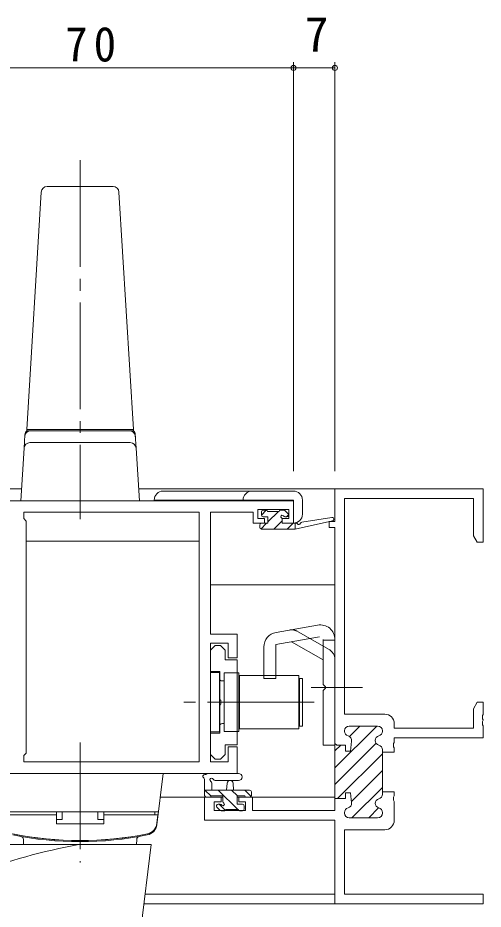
# Model space of a CAD drawing. Units: millimetres, scale not verified. Extents: x -594 to 199, y -420 to 144.
# Drawn here: x -8.8 to 69.7, y -288 to -137.6 of the extents above; entities that cross this region are included whole.
import ezdxf
from ezdxf.enums import TextEntityAlignment as Align

# ---------------------------------------------------------------- set-up
doc = ezdxf.new("R2010")
doc.units = ezdxf.units.MM
doc.header["$LTSCALE"] = 2
doc.linetypes.add('CHAIN2', pattern=[12, 9, -1, 1, -1])
doc.linetypes.add('DASHED3', pattern=[4, 3, -1])
for name, color, linetype, lineweight in [('0-3_YKK_11', 7, 'Continuous', 9), ('0-4_YKK_12', 2, 'Continuous', 9), ('0-5_YKK_13', 4, 'Continuous', 9), ('0-7_YKK_D', 6, 'Continuous', 9)]:
    doc.layers.add(name, color=color, linetype=linetype, lineweight=lineweight)
doc.styles.add('ＭＳ ゴシック', font='')
doc.styles.get('ＭＳ ゴシック').set_extended_font_data('MS Gothic')

msp = doc.modelspace()

# ---------------------------------------------------------------- linework, layer by layer
at = {"layer": '0-3_YKK_11'}
for p, q in [((44.744, -217.071), (69.744, -217.071)), ((44.744, -222.571), (44.744, -217.071)), ((69.744, -217.071), (69.744, -226.071)), ((37.744, -219.071), (-32.256, -219.071)), ((37.744, -222.871), (37.744, -219.071)), ((46.374, -218.701), (46.374, -255.071)), ((68.114, -218.701), (46.374, -218.701)), ((68.114, -224.98), (68.114, -218.701)), ((-7.756, -221.001), (-7.756, -222.071)), ((21.814, -221.001), (-7.756, -221.001)), ((21.814, -263.141), (21.814, -221.001)), ((21.814, -263.141), (21.814, -221.001)), ((23.744, -221.001), (30.944, -221.001)), ((23.744, -241.571), (23.744, -221.001)), ((30.944, -221.001), (30.944, -221.801)), ((31.745, -220.571), (36.944, -220.571)), ((31.745, -222.071), (31.745, -220.571)), ((36.944, -220.571), (36.944, -222.071)), ((-7.756, -222.071), (-7.326, -222.501)), ((-7.326, -222.501), (-7.326, -261.641)), ((30.944, -221.801), (30.944, -222.871)), ((32.844, -222.071), (31.745, -222.071)), ((32.844, -222.871), (32.844, -222.071)), ((35.844, -222.071), (35.844, -222.871)), ((36.944, -222.071), (35.844, -222.071)), ((30.944, -222.871), (32.844, -222.871)), ((35.844, -222.871), (37.744, -222.871)), ((43.744, -222.571), (44.744, -222.571)), ((43.744, -223.571), (43.744, -222.571)), ((44.744, -223.571), (43.744, -223.571)), ((44.744, -260.021), (44.744, -223.571)), ((68.745, -226.071), (68.114, -224.98)), ((69.744, -226.071), (68.745, -226.071)), ((28.244, -241.571), (23.744, -241.571)), ((28.244, -245.571), (28.244, -241.571)), ((23.744, -243.071), (26.744, -243.071)), ((23.744, -263.141), (23.744, -243.071)), ((23.744, -244.271), (24.544, -243.471)), ((24.544, -243.471), (25.444, -243.471)), ((25.444, -243.471), (26.244, -244.271)), ((26.744, -243.071), (26.744, -245.571)), ((23.744, -247.871), (23.744, -244.271)), ((26.244, -244.271), (26.244, -245.896)), ((26.244, -245.896), (28.244, -245.896)), ((26.744, -245.571), (28.244, -245.571)), ((28.244, -245.896), (28.244, -260.246)), ((25.344, -247.871), (23.744, -247.871)), ((25.344, -252.612), (25.344, -247.871)), ((25.464, -252.796), (25.344, -252.612)), ((25.344, -253.529), (25.464, -253.346)), ((25.344, -258.271), (25.344, -253.529)), ((25.464, -253.346), (25.464, -252.796)), ((68.114, -254.163), (68.745, -253.071)), ((68.745, -253.071), (69.744, -253.071)), ((69.744, -253.071), (69.744, -255.113)), ((46.374, -255.071), (53.144, -255.071)), ((68.114, -257.441), (68.114, -254.163)), ((69.744, -255.113), (69.624, -255.297)), ((69.624, -255.297), (69.624, -255.846)), ((44.744, -264.113), (51.786, -257.071)), ((47.145, -257.071), (51.944, -257.071)), ((51.944, -257.071), (47.145, -257.071)), ((47.179, -258.85), (48.958, -257.071)), ((54.744, -256.671), (54.744, -257.441)), ((69.624, -255.846), (69.744, -256.03)), ((69.744, -256.113), (69.624, -256.297)), ((69.624, -256.297), (69.624, -256.846)), ((69.624, -256.846), (69.744, -257.03)), ((69.744, -256.03), (69.744, -256.113)), ((69.744, -257.03), (69.744, -259.071)), ((23.744, -258.271), (25.344, -258.271)), ((23.744, -261.871), (23.744, -258.271)), ((46.344, -257.972), (46.344, -257.871)), ((46.344, -257.871), (46.344, -257.972)), ((52.744, -257.871), (52.744, -257.972)), ((52.744, -257.972), (52.744, -257.871)), ((54.744, -257.441), (68.114, -257.441)), ((44.744, -266.942), (51.696, -259.99)), ((44.744, -269.321), (44.744, -260.021)), ((44.744, -260.021), (45.044, -260.321)), ((47.344, -261.321), (47.539, -259.612)), ((47.539, -259.612), (47.344, -261.321)), ((54.744, -259.863), (54.624, -260.047)), ((54.624, -260.047), (54.624, -260.596)), ((54.744, -259.071), (54.744, -259.863)), ((69.744, -259.071), (54.744, -259.071)), ((26.244, -260.246), (26.244, -261.871)), ((28.244, -260.246), (26.244, -260.246)), ((26.744, -260.571), (26.744, -263.141)), ((28.244, -260.571), (26.744, -260.571)), ((28.244, -265.071), (28.244, -260.571)), ((44.744, -261.285), (45.708, -260.321)), ((45.044, -260.321), (46.544, -260.321)), ((46.544, -260.321), (45.044, -260.321)), ((46.544, -260.321), (46.544, -261.321)), ((46.544, -261.321), (46.544, -260.321)), ((46.544, -261.321), (47.344, -261.321)), ((47.344, -261.321), (46.544, -261.321)), ((52.744, -261.071), (52.744, -261.471)), ((52.744, -261.471), (52.744, -261.071)), ((52.744, -261.471), (52.744, -268.171)), ((54.744, -261.471), (52.744, -261.471)), ((54.624, -260.596), (54.744, -260.78)), ((54.744, -260.78), (54.744, -261.471)), ((-7.326, -261.641), (-7.756, -262.071)), ((-7.756, -262.071), (-7.756, -263.141)), ((24.544, -262.671), (23.744, -261.871)), ((25.444, -262.671), (24.544, -262.671)), ((26.244, -261.871), (25.444, -262.671)), ((45.193, -269.321), (52.744, -261.77)), ((-7.756, -263.141), (21.814, -263.141)), ((26.744, -263.141), (23.744, -263.141)), ((47.516, -269.827), (52.744, -264.599)), ((-14.256, -265.071), (28.244, -265.071)), ((47.6, -272.571), (52.744, -267.427)), ((22.744, -269.071), (25.544, -269.071)), ((22.744, -272.971), (22.744, -269.071)), ((25.544, -269.071), (25.544, -269.871)), ((28.544, -269.071), (30.844, -269.071)), ((28.544, -269.871), (28.544, -269.071)), ((30.844, -269.071), (30.844, -271.341)), ((46.544, -268.321), (46.544, -269.321)), ((47.344, -268.321), (46.544, -268.321)), ((46.544, -268.321), (47.344, -268.321)), ((46.544, -269.321), (46.544, -268.321)), ((47.539, -270.031), (47.344, -268.321)), ((47.344, -268.321), (47.539, -270.031)), ((52.744, -268.171), (52.744, -268.572)), ((52.744, -268.171), (54.744, -268.171)), ((52.744, -268.171), (54.744, -268.171)), ((54.744, -268.863), (54.624, -269.047)), ((54.624, -269.047), (54.624, -269.596)), ((54.744, -268.171), (54.744, -268.863)), ((24.374, -269.871), (24.374, -271.341)), ((25.544, -269.871), (24.374, -269.871)), ((29.645, -269.871), (28.544, -269.871)), ((29.645, -271.341), (29.645, -269.871)), ((46.544, -269.321), (44.744, -269.321)), ((44.744, -269.321), (46.544, -269.321)), ((44.744, -271.341), (44.744, -269.321)), ((54.624, -269.596), (54.744, -269.78)), ((54.744, -269.78), (54.744, -272.971)), ((24.374, -271.341), (29.645, -271.341)), ((30.844, -271.341), (44.744, -271.341)), ((46.344, -271.771), (46.344, -271.671)), ((46.344, -271.671), (46.344, -271.771)), ((50.429, -272.571), (52.113, -270.887)), ((52.744, -271.671), (52.744, -271.771)), ((52.744, -271.771), (52.744, -271.671)), ((44.744, -272.971), (22.744, -272.971)), ((44.744, -287.071), (44.744, -272.971)), ((51.944, -272.571), (47.145, -272.571)), ((47.145, -272.571), (51.944, -272.571)), ((46.374, -274.571), (46.374, -285.441)), ((53.144, -274.571), (46.374, -274.571)), ((46.374, -285.441), (69.744, -285.441)), ((69.744, -285.441), (69.744, -287.071)), ((69.744, -287.071), (44.744, -287.071))]:
    msp.add_line(p, q, dxfattribs=at)
for points in [[(44.744, -260.021), (45.044, -260.321), (44.744, -260.021)], [(52.744, -268.171), (52.744, -268.572), (52.744, -268.171)]]:
    msp.add_lwpolyline(points, dxfattribs=at)
for centre, radius, start, end in [((53.144, -256.671), 1.6, 0, 89.99998), ((47.145, -257.871), 0.8, 90, 179.99998), ((47.145, -257.871), 0.8, 90, 179.99998), ((51.944, -257.871), 0.8, 0, 89.99998), ((51.944, -257.871), 0.8, 0, 89.99998), ((47.145, -257.972), 0.8, 180.00002, 255.52251), ((47.145, -257.972), 0.8, 180.00002, 255.52251), ((51.944, -257.972), 0.8, 284.47748, 359.99997), ((51.944, -257.972), 0.8, 284.47748, 359.99997), ((46.744, -259.521), 0.8, 353.49696, 75.52246), ((46.744, -259.521), 0.8, 353.49696, 75.52246), ((52.344, -259.521), 0.8, 104.47751, 255.52248), ((52.344, -259.521), 0.8, 104.47751, 255.52248), ((51.944, -261.071), 0.8, 0.00002, 75.52251), ((51.944, -261.071), 0.8, 0.00002, 75.52251), ((51.944, -268.572), 0.8, 284.47748, 359.99997), ((51.944, -268.572), 0.8, 284.47748, 359.99997), ((46.744, -270.121), 0.8, 284.47752, 6.50302), ((46.744, -270.121), 0.8, 284.47752, 6.50302), ((52.344, -270.121), 0.8, 104.47751, 255.52248), ((52.344, -270.121), 0.8, 104.47751, 255.52248), ((47.145, -271.671), 0.8, 104.47748, 179.99997), ((47.145, -271.671), 0.8, 104.47748, 179.99997), ((47.145, -271.771), 0.8, 180, 269.99998), ((47.145, -271.771), 0.8, 180, 269.99998), ((51.944, -271.771), 0.8, 270, 359.99998), ((51.944, -271.771), 0.8, 270, 359.99998), ((51.944, -271.671), 0.8, 0.00002, 75.52251), ((51.944, -271.671), 0.8, 0.00002, 75.52251), ((53.144, -272.971), 1.6, 270, 359.99998)]:
    msp.add_arc(centre, radius, start, end, dxfattribs=at)
at = {"layer": '0-4_YKK_12'}
for p, q in [((-103.756, -217.071), (-8.133, -217.071)), ((11.622, -217.071), (45.044, -217.071)), ((21.814, -221.271), (21.814, -262.841)), ((-7.326, -225.871), (21.814, -225.871)), ((23.744, -233.271), (44.744, -233.271)), ((15.251, -269.071), (25.844, -269.071)), ((28.244, -269.071), (44.744, -269.071)), ((44.244, -272.972), (44.244, -272.971)), ((12.715, -285.441), (44.744, -285.441)), ((12.515, -287.071), (45.044, -287.071))]:
    msp.add_line(p, q, dxfattribs=at)
at = {"layer": '0-5_YKK_13', "linetype": 'CHAIN2'}
for p, q in [((1.744, -161.644), (1.744, -222.177)), ((40.744, -250.571), (49.374, -250.571)), ((41.244, -253.071), (18.814, -253.071)), ((1.742, -259.871), (1.742, -280.071))]:
    msp.add_line(p, q, dxfattribs=at)
at = {"layer": '0-5_YKK_13'}
for p, q in [((-3.815, -166.071), (7.304, -166.071)), ((-7.256, -207.071), (-4.813, -167.011)), ((8.302, -167.011), (10.744, -207.071)), ((-7.256, -207.071), (10.744, -207.071)), ((10.744, -207.071), (-7.256, -207.071)), ((-7.256, -207.271), (-7.256, -207.071)), ((-6.593, -207.271), (-7.256, -207.271)), ((-6.536, -207.271), (-6.593, -207.271)), ((10.744, -207.271), (10.082, -207.271)), ((10.744, -207.071), (10.744, -207.271)), ((-7.714, -210.21), (-7.575, -207.945)), ((-7.591, -208.21), (-7.599, -208.333)), ((11.202, -210.21), (11.064, -207.945)), ((11.088, -208.333), (11.08, -208.21)), ((-7.714, -210.21), (-8.256, -219.071)), ((10.204, -209.271), (-6.715, -209.271)), ((11.744, -219.071), (11.202, -210.21)), ((15.747, -217.451), (37.747, -217.451)), ((11.744, -219.071), (10.746, -219.071)), ((37.747, -218.951), (14.247, -218.951)), ((37.747, -222.851), (37.747, -218.951)), ((39.247, -218.951), (39.247, -221.351)), ((33.156, -220.672), (32.347, -221.481)), ((32.347, -221.471), (32.347, -220.971)), ((32.646, -220.671), (33.146, -220.671)), ((33.347, -220.871), (35.347, -220.871)), ((35.201, -220.871), (33.446, -222.626)), ((35.547, -220.671), (36.146, -220.671)), ((36.359, -220.759), (36.859, -221.259)), ((33.446, -221.771), (32.646, -221.771)), ((33.446, -222.871), (33.446, -221.771)), ((35.847, -222.471), (34.446, -223.871)), ((35.847, -222.232), (35.847, -222.871)), ((36.646, -221.771), (36.308, -221.771)), ((36.934, -221.384), (36.546, -221.771)), ((38.044, -223.871), (44.31, -222.464)), ((39.157, -222.691), (44.197, -221.875)), ((32.047, -223.571), (32.047, -223.171)), ((33.201, -222.871), (32.226, -223.846)), ((32.347, -222.871), (33.446, -222.871)), ((32.347, -223.871), (38.044, -223.871)), ((35.847, -222.871), (38.044, -222.871)), ((37.691, -222.871), (36.691, -223.871)), ((38.044, -222.871), (38.132, -222.857)), ((38.044, -223.871), (38.044, -222.871)), ((34.81, -241.279), (41.81, -240.045)), ((34.744, -243.321), (42.158, -242.014)), ((34.744, -243.321), (34.744, -249.071)), ((42.744, -245.911), (37.437, -242.847)), ((42.744, -242.507), (42.744, -250.071)), ((42.744, -242.571), (44.744, -242.571)), ((44.744, -260.321), (44.744, -242.507)), ((32.744, -243.741), (32.744, -249.071)), ((23.744, -248.071), (23.744, -258.071)), ((25.244, -248.071), (23.744, -248.071)), ((25.244, -248.071), (25.244, -258.071)), ((26.044, -249.471), (25.744, -249.471)), ((28.544, -248.121), (26.044, -248.121)), ((26.044, -248.121), (26.044, -258.021)), ((26.044, -256.671), (26.044, -249.471)), ((28.544, -258.021), (28.544, -248.121)), ((28.645, -248.571), (28.645, -257.571)), ((38.644, -248.571), (28.645, -248.571)), ((32.744, -249.071), (34.744, -249.071)), ((38.644, -248.571), (38.644, -257.571)), ((38.744, -249.071), (39.244, -249.071)), ((38.744, -257.071), (38.744, -249.071)), ((39.244, -257.071), (39.244, -249.071)), ((28.544, -256.071), (28.544, -250.071)), ((28.645, -250.071), (28.544, -250.071)), ((43.145, -250.471), (42.744, -250.071)), ((43.145, -250.671), (42.744, -251.071)), ((42.744, -251.071), (42.744, -260.321)), ((43.145, -250.471), (43.145, -250.671)), ((26.044, -256.671), (25.744, -256.671)), ((28.645, -256.071), (28.544, -256.071)), ((39.244, -257.071), (38.744, -257.071)), ((23.744, -258.071), (25.244, -258.071)), ((26.044, -258.021), (28.544, -258.021)), ((28.645, -257.571), (38.644, -257.571)), ((42.744, -260.321), (44.744, -260.321)), ((14.679, -273.73), (15.742, -265.071)), ((22.744, -268.771), (22.744, -266.091)), ((28.472, -265.071), (23.31, -265.071)), ((23.944, -266.691), (23.944, -267.871)), ((28.472, -266.271), (24.511, -266.274)), ((26.445, -267.871), (26.546, -266.727)), ((27.644, -267.871), (27.543, -266.727)), ((22.744, -267.871), (30.344, -267.871)), ((23.838, -268.922), (22.788, -267.871)), ((23.644, -269.071), (23.044, -269.071)), ((25.844, -268.871), (23.844, -268.871)), ((28.333, -271.171), (25.033, -267.871)), ((25.844, -269.811), (25.844, -268.871)), ((28.278, -268.871), (27.278, -267.871)), ((28.244, -268.871), (28.244, -270.271)), ((29.544, -268.871), (28.244, -268.871)), ((30.592, -268.941), (29.523, -267.871)), ((30.344, -269.071), (29.744, -269.071)), ((30.644, -268.171), (30.644, -268.771)), ((25.044, -270.271), (25.384, -270.271)), ((26.255, -271.338), (25.188, -270.271)), ((28.244, -270.271), (29.145, -270.271)), ((29.444, -270.571), (29.444, -271.071)), ((-11.46, -271.571), (14.944, -271.571)), ((-11.358, -272.071), (-2.258, -272.071)), ((-10.858, -271.571), (-2.258, -271.571)), ((-2.258, -273.571), (-2.258, -271.571)), ((-1.258, -271.571), (-1.258, -272.839)), ((4.742, -271.571), (4.742, -272.839)), ((14.342, -271.571), (5.742, -271.571)), ((5.742, -273.571), (5.742, -271.571)), ((14.842, -272.071), (5.742, -272.071)), ((14.342, -271.571), (14.342, -272.071)), ((14.842, -272.071), (14.719, -273.488)), ((25.332, -271.284), (24.832, -270.784)), ((26.145, -271.371), (25.544, -271.371)), ((28.444, -271.171), (26.344, -271.171)), ((29.145, -271.371), (28.645, -271.371)), ((-2.258, -272.839), (-1.258, -272.839)), ((-2.258, -273.571), (5.742, -273.571)), ((5.742, -272.839), (4.742, -272.839)), ((-7.793, -277.071), (-7.808, -276.19)), ((11.277, -277.071), (11.293, -276.19)), ((-10.258, -277.071), (13.742, -277.071)), ((11.443, -295.797), (13.742, -277.071))]:
    msp.add_line(p, q, dxfattribs=at)
at = {"layer": '0-5_YKK_13', "linetype": 'DASHED3'}
for p, q in [((43.744, -244.179), (38.437, -241.115)), ((38.744, -250.071), (38.644, -250.071)), ((38.744, -256.071), (38.644, -256.071))]:
    msp.add_line(p, q, dxfattribs=at)
at = {"layer": '0-5_YKK_13'}
for points in [[(10.082, -207.271), (10.025, -207.271), (1.744, -207.271), (-6.536, -207.271)], [(10.746, -219.071), (-7.257, -219.071), (-8.256, -219.071)], [(-11.194, -273.73), (-12.258, -265.071), (15.742, -265.071)]]:
    msp.add_lwpolyline(points, dxfattribs=at)
for centre, radius, start, end in [((-3.815, -167.071), 1, 90, 176.51067), ((7.304, -167.071), 1, 3.48932, 90), ((-6.593, -208.271), 1, 90, 176.5), ((-6.577, -208.006), 1, 131.72568, 176.50005), ((10.082, -208.271), 1, 3.5, 90), ((10.066, -208.006), 1, 3.49986, 48.03442), ((-6.715, -210.271), 1, 90, 176.5), ((10.204, -210.271), 1, 3.5, 90), ((15.747, -218.951), 1.5, 90, 180), ((30.747, -218.951), 1.5, 90, 180), ((37.747, -218.951), 1.5, 0, 90), ((32.646, -220.971), 0.3, 90, 180), ((33.146, -220.871), 0.2, 0, 90), ((35.547, -220.871), 0.2, 90, 180), ((36.146, -220.971), 0.3, 45, 90), ((32.646, -221.471), 0.3, 180, 270), ((35.847, -221.771), 0.25, 33.05573, 236.94426), ((35.547, -222.232), 0.3, 0, 56.94426), ((36.308, -221.471), 0.3, 213.05573, 270), ((36.646, -221.471), 0.3, 270, 45), ((37.747, -221.351), 1.5, 270, 0), ((44.244, -222.171), 0.3, 282.65862, 99.19753), ((32.347, -223.171), 0.3, 90, 180), ((32.347, -223.571), 0.3, 180, 270), ((38.179, -223.153), 0.3, 39.19753, 99.19753), ((38.644, -222.774), 0.3, 219.19753, 339.19753), ((39.205, -222.987), 0.3, 99.19753, 159.19753), ((42.244, -242.507), 2.5, 0, 100), ((35.244, -243.741), 2.5, 100, 180), ((25.744, -248.971), 0.5, 180, 270), ((25.744, -257.171), 0.5, 90, 180), ((22.744, -265.571), 0.3, 79.47121, 239.99998), ((22.445, -266.091), 0.3, 0, 60), ((22.854, -264.982), 0.3, 259.47121, 319.47121), ((23.31, -265.371), 0.3, 90, 139.47121), ((23.944, -266.171), 0.3, 19.18974, 239.99998), ((24.511, -265.974), 0.3, 199.18974, 270.04022), ((28.472, -265.671), 0.6, 270.04022, 90.04022), ((23.644, -266.691), 0.3, 0, 60), ((27.044, -266.771), 0.5, 5.09206, 174.90793), ((23.044, -268.771), 0.3, 180, 270), ((23.644, -268.871), 0.2, 270, 0), ((29.744, -268.871), 0.2, 180, 270), ((30.344, -268.171), 0.3, 0, 90), ((30.344, -268.771), 0.3, 270, 0), ((25.044, -270.571), 0.3, 90, 225), ((25.384, -270.571), 0.3, 33.05573, 90), ((25.844, -270.271), 0.25, 213.05573, 56.94426), ((26.145, -269.811), 0.3, 180, 236.94426), ((29.145, -270.571), 0.3, 0, 90), ((25.544, -271.071), 0.3, 225, 270), ((26.145, -271.171), 0.2, 270, 0), ((28.645, -271.171), 0.2, 180, 270), ((29.145, -271.071), 0.3, 270, 0), ((12.716, -273.308), 2, 281.34174, 353), ((12.726, -273.314), 2, 281.35223, 355), ((12.694, -273.486), 2, 281.31883, 353), ((1.742, -218.605), 57.8, 258.64775, 281.35223), ((1.742, -218.598), 57.8, 258.65825, 281.34116), ((1.742, -218.771), 57.8, 258.68115, 281.31883), ((-8.308, -276.199), 0.5, 1, 80.0733), ((11.793, -276.199), 0.5, 99.92668, 179), ((18.442, -371.571), 96.004, 100.15585, 111.10054)]:
    msp.add_arc(centre, radius, start, end, dxfattribs=at)
at = {"layer": '0-5_YKK_13', "linetype": 'DASHED3'}
for centre, start, end in [((37.437, -242.847), 60, 100), ((42.744, -245.911), 0, 60)]:
    msp.add_arc(centre, 2, start, end, dxfattribs=at)
at = {"layer": '0-7_YKK_D'}
for p, q in [((37.744, -214.071), (37.744, -145.071)), ((37.744, -214.071), (37.744, -145.071)), ((44.744, -214.071), (44.744, -145.071)), ((-32.256, -146.072), (37.744, -146.072)), ((37.744, -146.072), (44.744, -146.072))]:
    msp.add_line(p, q, dxfattribs=at)
for centre in [(37.744, -146.072), (37.744, -146.072), (44.744, -146.072)]:
    msp.add_circle(centre, 0.425, dxfattribs=at)

# ---------------------------------------------------------------- texts
at = {"layer": '0-7_YKK_D', "color": 7, "style": 'ＭＳ ゴシック'}
msp.add_text('7', height=5.865, dxfattribs=at).set_placement((39.644, -145.071), align=Align.BOTTOM_LEFT)
at = {"layer": '0-7_YKK_D', "color": 7, "insert": (-0.776, -145.071), "char_height": 5.865, "attachment_point": 7, "style": 'ＭＳ ゴシック'}
msp.add_mtext('\\T1.27;\\W0.95;70', dxfattribs=at)

doc.saveas('drawing.dxf')
